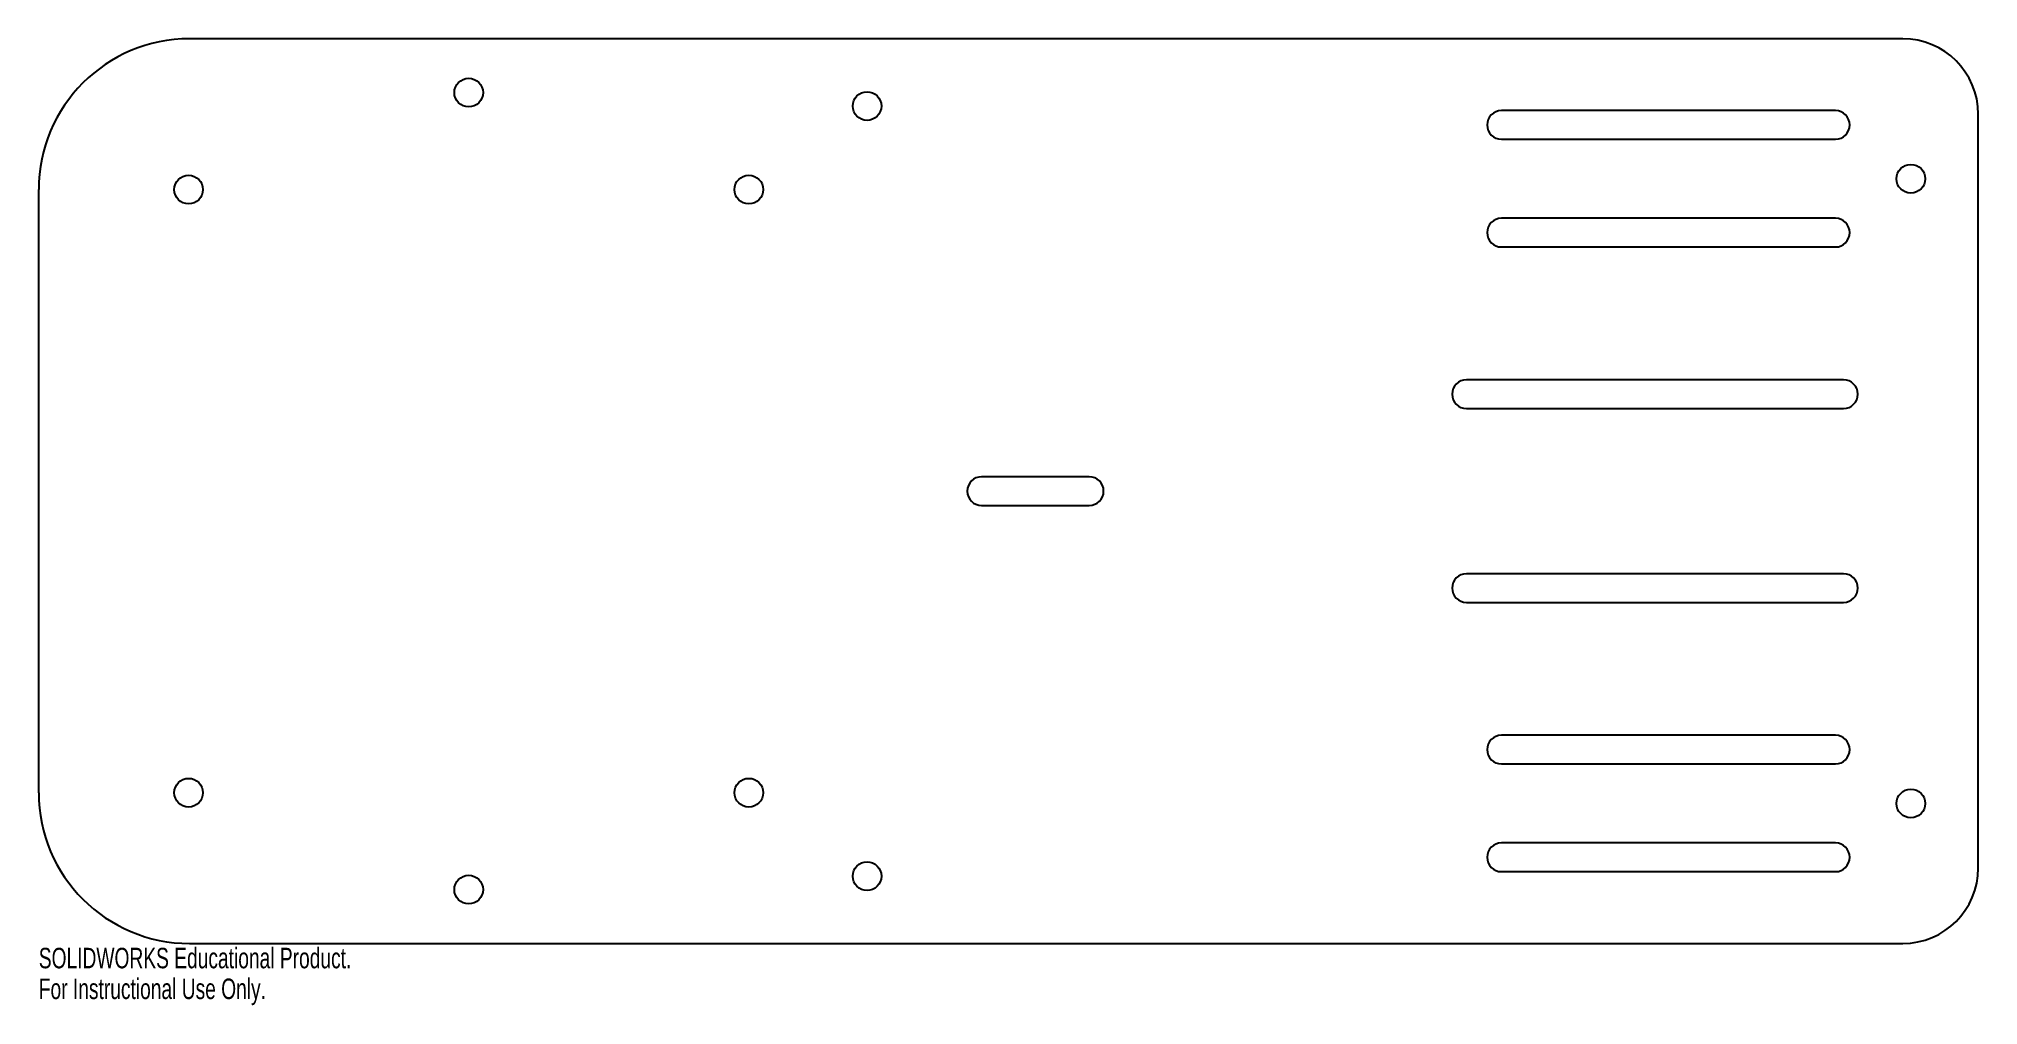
# Model space of a CAD drawing. Header units: inches. Extents: x -8.5 to 9.5, y -4.8 to 4.2.
import ezdxf

# ---------------------------------------------------------------- set-up
doc = ezdxf.new("R2010")
doc.units = ezdxf.units.IN
doc.header["$MEASUREMENT"] = 0
doc.styles.add('SLDTEXTSTYLE0', font='TXT', dxfattribs={"width": 0.7})

msp = doc.modelspace()

# ---------------------------------------------------------------- linework, layer by layer
at = {"color": 7, "linetype": 'Continuous', "lineweight": 25}
for p, q in [((8.755, 4.2), (-7.145, 4.2)), ((8.13, 3.533), (5.03, 3.533)), ((9.455, -3.5), (9.455, 3.5)), ((5.03, 3.267), (8.13, 3.267)), ((-8.545, -2.8), (-8.545, 2.8)), ((8.13, 2.533), (5.03, 2.533)), ((5.03, 2.267), (8.13, 2.267)), ((8.205, 1.033), (4.705, 1.033)), ((4.705, 0.767), (8.205, 0.767)), ((1.205, 0.133), (0.205, 0.133)), ((0.205, -0.133), (1.205, -0.133)), ((8.205, -0.767), (4.705, -0.767)), ((4.705, -1.033), (8.205, -1.033)), ((8.13, -2.267), (5.03, -2.267)), ((5.03, -2.533), (8.13, -2.533)), ((8.13, -3.267), (5.03, -3.267)), ((5.03, -3.533), (8.13, -3.533)), ((-7.145, -4.2), (8.755, -4.2))]:
    msp.add_line(p, q, dxfattribs=at)
for centre in [(-4.555, 3.7), (-0.8575, 3.575), (-7.155, 2.8), (-1.955, 2.8), (8.83, 2.9), (-7.155, -2.8), (-1.955, -2.8), (8.83, -2.9), (-4.555, -3.7), (-0.8575, -3.575)]:
    msp.add_circle(centre, 0.133, dxfattribs=at)
for centre, radius, start, end in [((-7.145, 2.8), 1.4, 90, 180), ((8.755, 3.5), 0.7, 0, 90), ((5.03, 3.4), 0.133, 90, 270), ((8.13, 3.4), 0.133, 270, 90), ((5.03, 2.4), 0.133, 90, 270), ((8.13, 2.4), 0.133, 270, 90), ((4.705, 0.9), 0.133, 90, 270), ((8.205, 0.9), 0.133, 270, 90), ((0.205, 0), 0.133, 90, 270), ((1.205, 0), 0.133, 270, 90), ((4.705, -0.9), 0.133, 90, 270), ((8.205, -0.9), 0.133, 270, 90), ((5.03, -2.4), 0.133, 90, 270), ((8.13, -2.4), 0.133, 270, 90), ((-7.145, -2.8), 1.4, 180, 270), ((5.03, -3.4), 0.133, 90, 270), ((8.13, -3.4), 0.133, 270, 90), ((8.755, -3.5), 0.7, 270, 0)]:
    msp.add_arc(centre, radius, start, end, dxfattribs=at)

# ---------------------------------------------------------------- texts
at = {"color": 7, "linetype": 'Continuous', "char_height": 0.1903, "attachment_point": 1, "style": 'SLDTEXTSTYLE0'}
for s, insert in [('SOLIDWORKS Educational Product.', (-8.545, -4.2401)), ('For Instructional Use Only.', (-8.545, -4.5256))]:
    msp.add_mtext(s, dxfattribs=dict(at, insert=insert))

doc.saveas('drawing.dxf')
